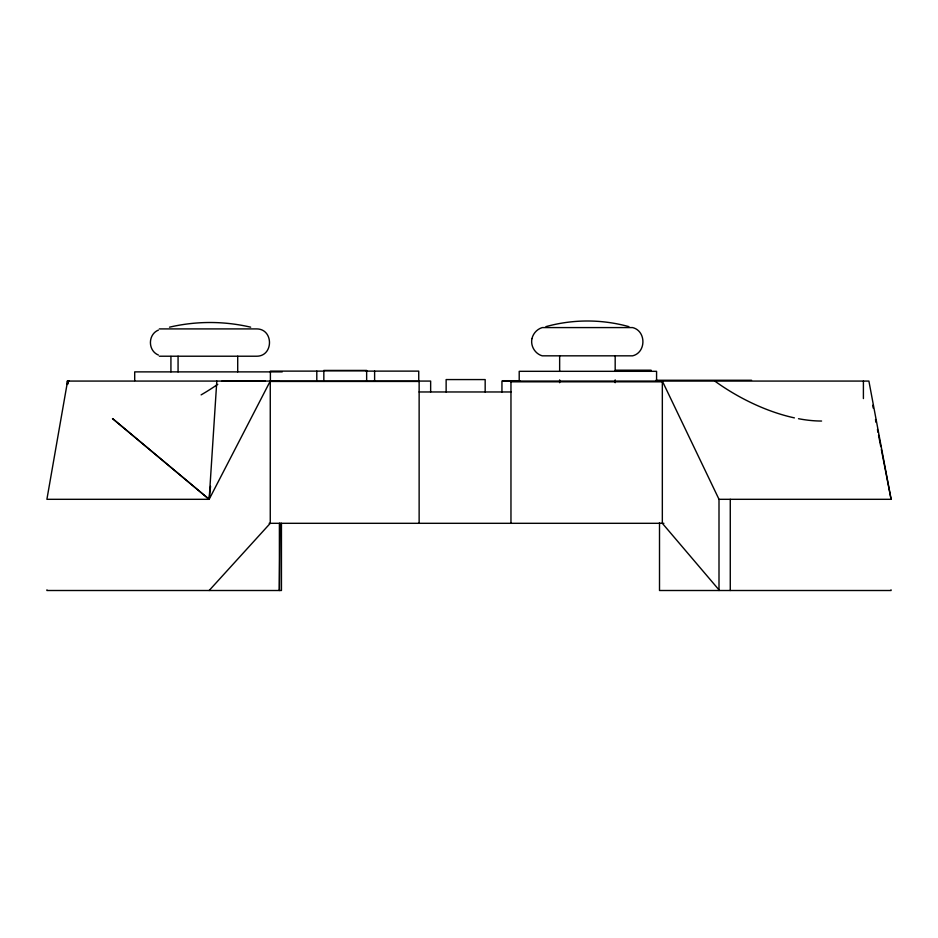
<?xml version="1.0" encoding="UTF-8"?>
<svg xmlns="http://www.w3.org/2000/svg" width="938" height="938" viewBox="0 0 938 938"><rect width="100%" height="100%" fill="white"/><g stroke="black" fill="none" stroke-linecap="round" stroke-linejoin="round"><path stroke-width="1.41" d="M67.63 383.97L67.63 381.074L69.389 381.074M67.841 383.97L67.864 381.074M280.052 523.263L279.395 590.506L279.395 523.31M216.807 381.074L209.151 499.309L112.49 418.606M210.558 486.33L209.151 499.309L112.654 418.606M279.067 381.074L270.261 381.074L209.151 499.309L46.9 499.309L67.524 381.449A121.201 59.915 -31.5 0 0 67.302 384.474M158.416 330.082C147.77 334.42 147.77 350.718 158.416 355.045M545.904 326.647C573.083 319.119 601.739 319.119 628.906 326.647M169.508 327.174C196.23 320.948 223.948 320.948 250.669 327.174M221.978 381.074L265.266 381.074M159.343 328.91L256.437 328.91C273.826 328.663 273.826 356.475 256.437 356.217L159.343 356.217M615.457 370.193L651.078 370.193L651.078 371.319M323.833 370.768L366.652 370.768M323.786 371.12L270.39 371.12L270.39 381.074M366.16 371.12L418.735 371.12L418.735 381.074M282.221 371.882L134.697 371.882L134.697 380.594M656.037 380.265L751.561 380.265M502.545 380.699L519.816 380.699M67.184 381.074L430.648 381.074L430.648 391.955M67.524 381.449L68.298 381.449M270.261 381.438L419.134 381.438M510.964 381.813L662.334 381.813M419.134 391.967L510.964 391.967M719 589.885L662.334 523.31L662.334 381.074L719 499.309L891.1 499.309L868.893 381.074L501.947 381.074L501.947 391.967M269.147 523.31L663.881 523.31M872.692 405.298L873.255 408.136M875.482 419.532L876.045 422.381M877.44 429.51L877.991 432.359M878.554 435.209L880.782 446.605M881.345 449.454L891.1 499.309M891.1 589.885L891.1 590.506L659.508 590.506L659.508 522.607M863.406 381.074L863.406 398.58M730.268 499.309L730.268 590.506M719 499.309L719 590.506M656.577 381.074L656.577 371.319L519.206 371.319L519.206 381.074M615.176 355.83L615.176 371.401M615.176 379.878L615.176 382.716M559.646 355.83L559.646 371.401M559.646 379.878L559.646 382.716M510.964 381.074L510.964 523.31M485.169 391.967L485.169 379.573L446.136 379.573L446.136 391.967M419.134 381.074L419.134 523.31M374.614 371.12L374.614 381.074M366.652 381.356L366.652 370.428L323.833 370.428L323.833 381.356M316.798 371.12L316.798 381.074M281.447 523.263L281.447 590.506L46.9 590.506L46.9 589.885M270.261 381.074L270.261 523.31L209.151 590.506M237.713 356.217L237.713 371.87M178.068 356.217L178.068 371.87M170.927 356.428L170.927 371.882M821.582 421.033A118.516 59 30.7 0 1 798.508 418.711M794.404 417.879A118.516 59 30.7 0 1 714.803 381.074M217.768 384.31A121.225 59.915 -31.5 0 1 201.119 394.875M531.975 338.583C530.31 345.888 535.012 353.778 542.211 355.83L632.611 355.83C646.341 352.489 646.341 330.926 632.611 327.585L542.211 327.585C537.146 329.121 533.136 333.424 531.975 338.583"/></g></svg>
